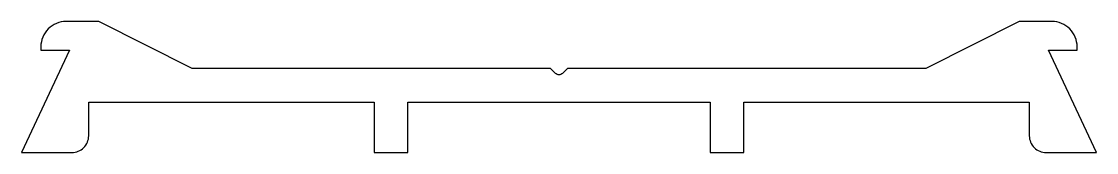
# Model space of a CAD drawing. Extents: x 133.3 to 197.3, y 238.1 to 245.9.
import ezdxf

# ---------------------------------------------------------------- set-up
doc = ezdxf.new("R2010")
doc.units = 0
doc.layers.add('ANA', color=220, linetype='CONTINUOUS')

msp = doc.modelspace()

# ---------------------------------------------------------------- linework, layer by layer
at = {"layer": 'ANA'}
msp.add_lwpolyline([(136.337, 238.067, 0.414214), (137.337, 239.067), (137.337, 241.067), (154.34, 241.067), (154.34, 238.067), (156.34, 238.067), (156.34, 241.067), (174.334, 241.067), (174.334, 238.067), (176.334, 238.067), (176.334, 241.067), (193.337, 241.067), (193.337, 239.067, 0.414214), (194.337, 238.067), (197.337, 238.067), (194.477, 244.167), (196.184, 244.167), (196.184, 244.367, 0.414214), (194.684, 245.867), (192.736, 245.867), (187.175, 243.067), (165.837, 243.067), (165.549, 242.779, -0.414214), (165.125, 242.779), (164.837, 243.067), (143.5, 243.067), (137.938, 245.867), (135.99, 245.867, 0.414214), (134.49, 244.367), (134.49, 244.167), (136.198, 244.167), (133.337, 238.067)], format="xyb", close=True, dxfattribs=at)

doc.saveas('drawing.dxf')
